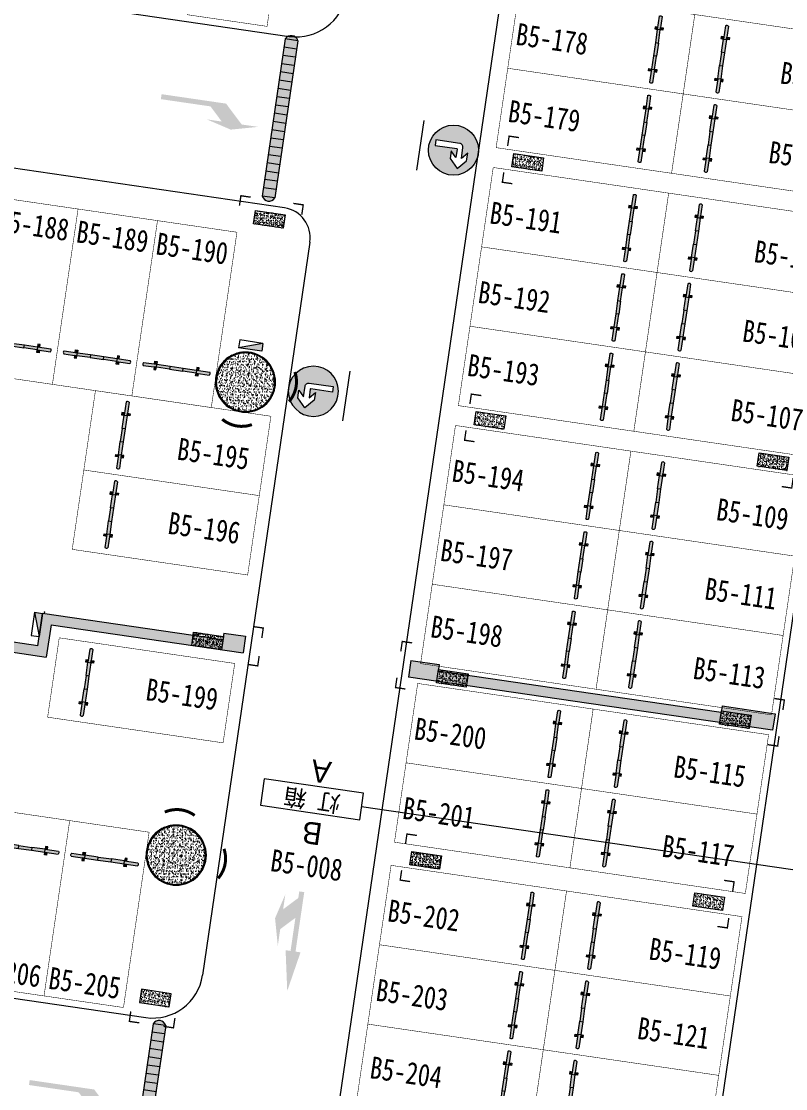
# Model space of a CAD drawing. Header units: inches. Extents: x -414268 to 632271, y -366004 to 318730.
# Drawn here: x -243262 to -220415, y 192931 to 224862 of the extents above; entities that cross this region are included whole.
import ezdxf

# ---------------------------------------------------------------- set-up
doc = ezdxf.new("R2010")
doc.units = ezdxf.units.IN
doc.header["$LTSCALE"] = 1200
doc.header["$MEASUREMENT"] = 0
doc.layers.get('0').update_dxf_attribs({"linetype": 'CONTINUOUS', "lineweight": 0})
for name, color, linetype, lineweight in [('$DDT_AUDIT_GENERATED__1E20', 7, 'CONTINUOUS', 0), ('$DDT_AUDIT_GENERATED__1E23', 7, 'CONTINUOUS', 0), ('0--PAI--', 7, 'CONTINUOUS', 0), ('0--PAI--BLACK', 7, 'CONTINUOUS', 0), ('0--PAI--BLUE', 5, 'CONTINUOUS', 0), ('0--PAI--HUANG', 40, 'CONTINUOUS', 0), ('0--弧型立面标', 7, 'CONTINUOUS', 0), ('0--挡车架', 7, 'CONTINUOUS', 0), ('0--灯箱编号', 3, 'CONTINUOUS', 0), ('0--立面标', 7, 'CONTINUOUS', 0), ('0--路缘线', 1, 'CONTINUOUS', 0), ('0--转弯箭头', 7, 'CONTINUOUS', 0), ('0－－直行转弯箭头', 7, 'CONTINUOUS', 0), ('0－－车位', 4, 'CONTINUOUS', 0), ('0－－车位号码', 7, 'CONTINUOUS', 0), ('7', 7, 'CONTINUOUS', 0), ('COL-GRID-UG-1_8A_200701111', 7, 'CONTINUOUS', 0), ('COL-GRID-UG-1_8A_200701112', 7, 'CONTINUOUS', 0), ('COL-GRID-UG-1_8A_200701113', 7, 'CONTINUOUS', 0), ('HATCH', 7, 'CONTINUOUS', 0), ('HY消火栓', 7, 'CONTINUOUS', 0), ('PUB_TEXT', 7, 'CONTINUOUS', 0), ('RF-WALL', 7, 'CONTINUOUS', 0)]:
    doc.layers.add(name, color=color, linetype=linetype, lineweight=lineweight)
doc.styles.add('-宋体', font='', dxfattribs={"width": 0.8})
doc.styles.add('-黑体', font='simhei.ttf', dxfattribs={"width": 0.8})
doc.styles.add('方正大黑', font='', dxfattribs={"width": 0.8})
doc.styles.get('-宋体').set_extended_font_data('SimSun')
doc.styles.get('方正大黑').set_extended_font_data('FZDaHei-B02S')

# ---------------------------------------------------------------- blocks, each defined once
blk = doc.blocks.new('$DDT_AUDIT_GENERATED__1DE2')
at = {"layer": 'COL-GRID-UG-1_8A_200701112'}
h = blk.add_hatch(dxfattribs=at)
h.set_pattern_fill('AR-CONC', color=251, scale=0.02, angle=8.3206, style=0)
h.set_pattern_definition([(50, (-65.09035, -5.26929), (0.14345204, -0.01255043), [0.015, -0.165]), (355, (-65.09035, -5.26929), (-0.02775027, 0.15043843), [0.012, -0.132]), (100.4514, (-65.0784, -5.27034), (0.11570188, 0.1378879), [0.01274804, -0.14022842]), (46.1842, (-65.09035, -5.2293), (0.2134482, -0.0331038), [0.0225, -0.2475]), (96.6356, (-65.07256, -5.23205), (0.18693254, 0.1948236), [0.01912206, -0.2103426]), (351.1842, (-65.09035, -5.2293), (0.1869324, 0.1948237), [0.018, -0.198]), (21, (-65.07035, -5.23929), (0.1193814, -0.08052378), [0.015, -0.165]), (326, (-65.07035, -5.23929), (0.04866307, 0.14503), [0.012, -0.132]), (71.4514, (-65.0604, -5.246), (0.16804453, 0.0645061), [0.01274804, -0.14022842]), (37.5, (-65.09035, -5.26929), (0.00243197, 0.06657877), [0, -0.1304, 0, -0.134, 0, -0.1325]), (7.5, (-65.09035, -5.26929), (0.05261391, 0.07888234), [0, -0.0764, 0, -0.1274, 0, -0.0505]), (327.5, (-65.13495, -5.26929), (0.106764487, -0.004510974), [0, -0.05, 0, -0.156, 0, -0.207]), (317.5, (-65.15495, -5.26929), (0.11663723, 0.020021), [0, -0.065, 0, -0.1036, 0, -0.147])])
h.paths.add_polyline_path([(0.45, -0.2), (-0.45, -0.2), (-0.45, 0.2), (0.45, 0.2)])
at = {"layer": 'COL-GRID-UG-1_8A_200701113'}
blk.add_lwpolyline([(0.45, -0.2), (-0.45, -0.2), (-0.45, 0.2), (0.45, 0.2)], close=True, dxfattribs=at)
blk = doc.blocks.new('$DDT_AUDIT_GENERATED__1DE0')
at = {"layer": '$DDT_AUDIT_GENERATED__1E20'}
h = blk.add_hatch(dxfattribs=at)
h.set_pattern_fill('STEEL', color=256, scale=0.5, style=0)
h.set_pattern_definition([(315, (21.45, -21.45), (-0.04419417, -0.04419417), []), (315, (21.45, -21.48125), (-0.04419417, -0.04419417), [])])
edge = h.paths.add_edge_path(flags=16)
edge.add_arc((0, 0), 0.875, 0, 360)
edge = h.paths.add_edge_path()
edge.add_arc((0, 0), 0.9, 0, 360)
h = blk.add_hatch(dxfattribs=at)
h.set_pattern_fill('AR-CONC', color=256, scale=0.025, style=0)
h.set_pattern_definition([(310, (21.45, -21.45), (0.17931505, 0.015688), [0.01875, -0.20625]), (5, (21.45, -21.45), (-0.0346878, -0.188048), [0.015, -0.165]), (259.5486, (21.46494, -21.4487), (0.1446273, -0.1723599), [0.015935, -0.1752855]), (313.8158, (21.45, -21.5), (0.2668103, 0.0413798), [0.028125, -0.309375]), (263.3644, (21.47223, -21.49655), (0.2336657, -0.2435295), [0.0239026, -0.2629282]), (8.8158, (21.45, -21.5), (0.2336655, -0.2435297), [0.0225, -0.2475]), (339, (21.475, -21.4875), (0.14922676, 0.1006547), [0.01875, -0.20625]), (34, (21.475, -21.4875), (0.0608288, -0.1812875), [0.015, -0.165]), (288.5486, (21.48744, -21.47911), (0.2100557, -0.0806326), [0.015935, -0.1752855]), (322.5, (21.45, -21.45), (0.00303996, -0.08322346), [0, -0.163, 0, -0.1675, 0, -0.165625]), (352.5, (21.45, -21.45), (0.06576738, -0.09860293), [0, -0.0955, 0, -0.15925, 0, -0.063125]), (32.5, (21.39425, -21.45), (0.13345561, 0.00563872), [0, -0.0625, 0, -0.195, 0, -0.25875]), (42.5, (21.36925, -21.45), (0.14579654, -0.02502625), [0, -0.08125, 0, -0.1295, 0, -0.18375])])
edge = h.paths.add_edge_path()
edge.add_arc((0, 0), 0.875, 0, 360)
at = {"layer": '$DDT_AUDIT_GENERATED__1E23'}
for radius in [0.9, 0.875]:
    blk.add_circle((0, 0), radius, dxfattribs=at)
blk = doc.blocks.new('HY')
for p, q in [((0, 0), (0.24, 0)), ((0, 0), (0.24, -0.7)), ((0, 0), (0, -0.7)), ((0.24, 0), (0.24, -0.7)), ((0, -0.7), (0.24, -0.7))]:
    blk.add_line(p, q)
blk.add_solid([(0, 0), (0.24, 0), (0.24, -0.7)])
blk = doc.blocks.new('A$C6F4820FC')
at = {"layer": '0--挡车架'}
h = blk.add_hatch(color=256, dxfattribs=at)
h.paths.add_polyline_path([(2018, 79, 0.395204), (2018, 169), (1617, 169), (1617, 79), (1684, 79)])
h.paths.add_polyline_path([(819, 169), (819, 79), (1217, 79), (1217, 169)])
h.paths.add_polyline_path([(418, 79), (418, 169), (351, 169), (18, 169, 0.395204), (18, 79)])
h = blk.add_hatch(color=256, dxfattribs=at)
h.paths.add_polyline_path([(1617, 169), (1684, 169), (1684, 249), (1617, 249)])
h.paths.add_polyline_path([(1639, 209, -1), (1663, 209, -1)], flags=16)
h.paths.add_polyline_path([(1617, 0), (1684, 0), (1684, 79), (1617, 79)])
h.paths.add_polyline_path([(1639, 40, -1), (1663, 40, -1)], flags=16)
h.paths.add_polyline_path([(351, 249), (351, 169), (418, 169), (418, 249)])
h.paths.add_polyline_path([(397, 209, 1), (372, 209, 1)], flags=16)
h.paths.add_polyline_path([(418, 79), (351, 79), (351, 0), (418, 0)])
h.paths.add_polyline_path([(372, 40, -1), (397, 40, -1)], flags=16)
h = blk.add_hatch(color=40, dxfattribs=at)
h.paths.add_polyline_path([(1217, 169), (1217, 79), (1617, 79), (1617, 169)])
h.paths.add_polyline_path([(819, 79), (819, 169), (418, 169), (418, 79)])
for p, q in [((18, 169), (418, 169)), ((18, 79), (418, 79)), ((819, 169), (1217, 169)), ((819, 79), (1217, 79)), ((1617, 169), (2018, 169)), ((1617, 79), (2018, 79))]:
    blk.add_line(p, q, dxfattribs=at)
for points in [[(418, 169), (351, 169), (351, 249), (418, 249)], [(418, 79), (351, 79), (351, 0), (418, 0)], [(1617, 169), (1684, 169), (1684, 249), (1617, 249)], [(1617, 79), (1684, 79), (1684, 0), (1617, 0)]]:
    blk.add_lwpolyline(points, close=True, dxfattribs=at)
at = {"layer": '0--挡车架', "color": 0}
for points in [[(819, 169), (819, 79), (418, 79), (418, 169)], [(1617, 169), (1617, 79), (1217, 79), (1217, 169)]]:
    blk.add_lwpolyline(points, close=True, dxfattribs=at)
at = {"layer": '0--挡车架'}
for centre in [(385, 209), (385, 40), (1651, 209), (1651, 40)]:
    blk.add_circle(centre, 12.1, dxfattribs=at)
for centre, start, end in [((66, 124), 136.8717, 223.1283), ((1970, 124), 316.8717, 43.1283)]:
    blk.add_arc(centre, 65.8, start, end, dxfattribs=at)
blk = doc.blocks.new('A$C001A7B1A')
at = {"layer": '0－－车位', "const_width": 15}
blk.add_lwpolyline([(2407, 5308), (7, 5308), (7, 7), (2407, 7)], close=True, dxfattribs=at)
at = {"layer": '0--挡车架'}
blk.add_blockref('A$C6F4820FC', (190, 883), dxfattribs=at)
blk = doc.blocks.new('A$C0C710915')
at = {"layer": '0--PAI--BLACK'}
h = blk.add_hatch(color=256, dxfattribs=at)
h.paths.add_polyline_path([(4875, 380), (4875, 0, 0.657895)])
h.paths.add_polyline_path([(4625, 380), (4375, 380), (4375, 0), (4625, 0)])
h.paths.add_polyline_path([(4125, 380), (3875, 380), (3875, 0), (4125, 0)])
h.paths.add_polyline_path([(3625, 380), (3375, 380), (3375, 0), (3625, 0)])
h.paths.add_polyline_path([(3125, 380), (2875, 380), (2875, 0), (3125, 0)])
h.paths.add_polyline_path([(2375, 0), (2625, 0), (2625, 380), (2375, 380)])
h.paths.add_polyline_path([(2125, 380), (1875, 380), (1875, 0), (2125, 0)])
h.paths.add_polyline_path([(1625, 380), (1375, 380), (1375, 0), (1625, 0)])
h.paths.add_polyline_path([(1125, 380), (875, 380), (875, 0), (1125, 0)])
h.paths.add_polyline_path([(625, 380), (375, 380), (375, 0), (625, 0)])
h.paths.add_polyline_path([(125, 380, 0.657895), (125, 0)])
at = {"layer": '0--PAI--HUANG'}
h = blk.add_hatch(color=40, dxfattribs=at)
h.paths.add_polyline_path([(4625, 0), (4875, 0), (4875, 380), (4625, 380)])
h.paths.add_polyline_path([(4375, 380), (4125, 380), (4125, 0), (4375, 0)])
h.paths.add_polyline_path([(3625, 0), (3875, 0), (3875, 380), (3625, 380)])
h.paths.add_polyline_path([(3125, 0), (3375, 0), (3375, 380), (3125, 380)])
h.paths.add_polyline_path([(2875, 380), (2625, 380), (2625, 0), (2875, 0)])
h.paths.add_polyline_path([(2375, 380), (2125, 380), (2125, 0), (2375, 0)])
h.paths.add_polyline_path([(1875, 380), (1625, 380), (1625, 0), (1875, 0)])
h.paths.add_polyline_path([(1375, 380), (1125, 380), (1125, 0), (1375, 0)])
h.paths.add_polyline_path([(875, 380), (625, 380), (625, 0), (875, 0)])
h.paths.add_polyline_path([(375, 380), (125, 380), (125, 0), (375, 0)])
for p, q in [((125, 380), (4875, 380)), ((125, 380), (125, 0)), ((375, 380), (375, 0)), ((625, 380), (625, 0)), ((875, 380), (875, 0)), ((1125, 380), (1125, 0)), ((1375, 380), (1375, 0)), ((1625, 380), (1625, 0)), ((1875, 380), (1875, 0)), ((2125, 380), (2125, 0)), ((2375, 380), (2375, 0)), ((2625, 380), (2625, 0)), ((2875, 380), (2875, 0)), ((3125, 380), (3125, 0)), ((3375, 380), (3375, 0)), ((3625, 380), (3625, 0)), ((3875, 380), (3875, 0)), ((4125, 380), (4125, 0)), ((4375, 380), (4375, 0)), ((4625, 380), (4625, 0)), ((4875, 380), (4875, 0)), ((125, 0), (4875, 0))]:
    blk.add_line(p, q)
for centre, start, end in [((207, 190), 113.3186, 246.6814), ((4793, 190), 293.3186, 66.6814)]:
    blk.add_arc(centre, 207, start, end)
blk = doc.blocks.new('A$C7C86658F')
at = {"lineweight": 0, "ltscale": 5}
blk.add_lwpolyline([(-6107, 112213), (-3107, 112213), (-3107, 113013), (-6107, 113013)], close=True, dxfattribs=at)
at = {"layer": 'PUB_TEXT', "style": '-宋体'}
blk.add_text('灯 箱', height=500, dxfattribs=at).set_placement((-5467, 112392))
blk = doc.blocks.new('A$C05C00BD5')
blk.add_blockref('A$C7C86658F', (15918, -1756))
at = {"color": 1, "style": '方正大黑'}
for s, p in [('B', (10869, 111531)), ('A', (10869, 109671))]:
    blk.add_text(s, height=662, dxfattribs=at).set_placement(p)
blk = doc.blocks.new('A$C50091FAB')
at = {"layer": '0--PAI--BLUE'}
h = blk.add_hatch(color=256, dxfattribs=at)
edge = h.paths.add_edge_path()
edge.add_arc((300, 400), 300, 0, 360)
edge = h.paths.add_edge_path(flags=16)
edge.add_line((312, 574), (384, 507))
edge.add_line((384, 507), (254, 507))
edge.add_arc((254, 463), 44, 90, 180)
edge.add_line((210, 463), (210, 174))
edge.add_line((210, 174), (276, 174))
edge.add_line((276, 174), (276, 436))
edge.add_arc((281, 436), 5, 90, 180, ccw=False)
edge.add_line((281, 441), (384, 441))
edge.add_line((384, 441), (312, 374))
edge.add_line((312, 374), (404, 374))
edge.add_line((404, 374), (512, 474))
edge.add_line((512, 474), (404, 574))
edge.add_line((404, 574), (312, 574))
at = {"layer": '0--PAI--'}
blk.add_lwpolyline([(312, 574), (384, 507), (254, 507, 0.414214), (210, 463), (210, 174), (276, 174), (276, 436, -0.414214), (281, 441), (384, 441), (312, 374), (404, 374), (512, 474), (404, 574)], format="xyb", close=True, dxfattribs=at)
blk.add_circle((300, 400), 300, dxfattribs=at)
at = {"layer": '7'}
blk.add_line((600, 0), (0, 0), dxfattribs=at)

msp = doc.modelspace()

# ---------------------------------------------------------------- hatches: boundary and pattern name
at = {"layer": '0--转弯箭头'}
for points in [[(-237002.7, 221622.1), (-236182.2, 221704.2), (-236676.9, 221776.6), (-237141.5, 222400.4), (-237735.2, 222487.2), (-239071, 222682.6), (-239092.7, 222534.1), (-237608.5, 222317.1), (-237270.6, 221863.4), (-237715.8, 221928.5)], [(-240944.5, 192127.5), (-240124, 192209.6), (-240618.8, 192282), (-241083.4, 192905.8), (-241677.1, 192992.6), (-243012.9, 193188), (-243034.6, 193039.6), (-241550.4, 192822.5), (-241212.4, 192368.8), (-241657.7, 192434)]]:
    msp.add_hatch(color=256, dxfattribs=at).paths.add_polyline_path(points)
at = {"layer": '0－－直行转弯箭头'}
msp.add_hatch(color=256, dxfattribs=at).paths.add_polyline_path([(-235595.6, 197209), (-235523.3, 197703.8), (-235069.6, 198041.7), (-235214.3, 197052.2), (-235362.7, 197073.9), (-235313.8, 195854), (-234917.5, 197008.8), (-235065.9, 197030.5), (-234805.4, 198811.6), (-234953.8, 198833.3), (-234982.8, 198635.4), (-235436.4, 198297.5), (-235371.3, 198742.7), (-235677.8, 198029.6)])
at = {"layer": 'HATCH'}
for points in [[(-242628.3, 207148.4), (-242769.4, 206183.2), (-245540, 206588.4), (-245583.4, 206291.5), (-242516, 205842.9), (-242374.8, 206808.2), (-236635.9, 205968.9), (-236563.5, 206463.6), (-237206.7, 206557.7), (-237235.6, 206359.8)], [(-220804.3, 203653.5), (-220731.9, 204148.2), (-222315.1, 204379.7), (-222344, 204181.8), (-226252.5, 204753.5), (-230804, 205419.1), (-230775.1, 205617), (-231616.2, 205740), (-231688.5, 205245.3), (-226295.9, 204456.6)]]:
    msp.add_hatch(color=256, dxfattribs=at).paths.add_polyline_path(points)

# ---------------------------------------------------------------- linework, layer by layer
at = {"color": 6}
msp.add_lwpolyline([(-233089.5, 201373), (-174907.5, 192863.8)], dxfattribs=at)
msp.add_point((-242571.6, 207190.1))
at = {"layer": '0--弧型立面标', "const_width": 90}
for points in [[(-235259.5, 213488.2, 0.2679492), (-235084.3, 214370.9, 0.2679492)], [(-236370.9, 212797.7, -0.2679492), (-237256.5, 212957.7, -0.2679492)], [(-238080.9, 201105.4, 0.2679492), (-238975.3, 201205.7, 0.2679492)], [(-237379.7, 199222.1, 0.2679492), (-237204.5, 200104.9, 0.2679492)]]:
    msp.add_lwpolyline(points, format="xyb", dxfattribs=at)
at = {"layer": '0--立面标', "const_width": 40}
for points in [[(-228384.9, 221384.2), (-228681.8, 221427.6), (-228725.2, 221130.8)], [(-228586.7, 220004.7), (-228883.5, 220048.1), (-228840.1, 220344.9)], [(-236402.3, 219600.9), (-236699.2, 219644.3), (-236742.6, 219347.5)], [(-235132.6, 219415.2), (-234835.7, 219371.8), (-234879.2, 219074.9)], [(-229513.7, 213666.3), (-229810.5, 213709.7), (-229853.9, 213412.9)], [(-229715.4, 212286.8), (-230012.3, 212330.2), (-229968.9, 212627)], [(-220529.8, 210943.4), (-220232.9, 210899.9), (-220189.5, 211196.8)], [(-236327.3, 206754.8), (-236030.4, 206711.4), (-236073.8, 206414.6)], [(-231578.8, 206266.9), (-231875.6, 206310.3), (-231919, 206013.4)], [(-236492.9, 205622.2), (-236196.1, 205578.8), (-236152.7, 205875.6)], [(-231780.5, 204887.3), (-232077.4, 204930.7), (-232034, 205227.6)], [(-220749.7, 204602.7), (-220452.8, 204559.3), (-220496.2, 204262.4)], [(-220951.4, 203223.1), (-220654.6, 203179.7), (-220611.2, 203476.5)], [(-231438.4, 200506.3), (-231735.2, 200549.7), (-231778.6, 200252.9)], [(-231640.1, 199126.8), (-231937, 199170.2), (-231893.5, 199467)], [(-222252.7, 199162.9), (-221955.8, 199119.5), (-221999.3, 198822.7)], [(-222454.4, 197783.4), (-222157.6, 197739.9), (-222114.2, 198036.8)], [(-239737, 194900.3), (-240033.8, 194943.7), (-239990.4, 195240.6)], [(-239011.3, 194794.2), (-238714.5, 194750.8), (-238671, 195047.6)]]:
    msp.add_lwpolyline(points, dxfattribs=at)
at = {"layer": '0--路缘线'}
for p, q in [((-235974.5, 177321.6), (-227769.3, 233424.8)), ((-216588.3, 231789.5), (-224793.5, 175686.4)), ((-248016.5, 226279.6), (-235252.3, 224412.8)), ((-235396.6, 219279.6), (-251722.9, 221667.4)), ((-234636.3, 218258.9), (-237843.9, 196326.6)), ((-252751.1, 196990.9), (-239545.2, 195059.5))]:
    msp.add_line(p, q, dxfattribs=at)
for centre, radius, start, end in [((-235035.2, 225897), 1500, 261.6794, 351.6794), ((-235526.8, 218389.1), 900, 351.6794, 81.6794), ((-239328.1, 196543.7), 1500, 261.6794, 351.6794)]:
    msp.add_arc(centre, radius, start, end, dxfattribs=at)
at = {"layer": 'RF-WALL'}
for p, q in [((-242769.4, 206183.2), (-242628.3, 207148.4)), ((-237235.6, 206359.8), (-242628.3, 207148.4)), ((-242374.8, 206808.2), (-242516, 205842.9)), ((-242374.8, 206808.2), (-236635.9, 205968.9)), ((-245583.4, 206291.5), (-242516, 205842.9)), ((-242769.4, 206183.2), (-245540, 206588.4)), ((-237206.7, 206557.7), (-237235.6, 206359.8)), ((-237206.7, 206557.7), (-236563.5, 206463.6)), ((-236563.5, 206463.6), (-236635.9, 205968.9)), ((-231616.2, 205740), (-231688.5, 205245.3)), ((-231616.2, 205740), (-230775.1, 205617)), ((-230775.1, 205617), (-230804, 205419.1)), ((-226252.5, 204753.5), (-230804, 205419.1)), ((-226295.9, 204456.6), (-231688.5, 205245.3)), ((-222344, 204181.8), (-226252.5, 204753.5)), ((-220804.3, 203653.5), (-226295.9, 204456.6)), ((-222315.1, 204379.7), (-222344, 204181.8)), ((-222315.1, 204379.7), (-220731.9, 204148.2)), ((-220731.9, 204148.2), (-220804.3, 203653.5))]:
    msp.add_line(p, q, dxfattribs=at)

# ---------------------------------------------------------------- block references
at = {"xscale": -1}
for p, rotation in [((-237530, 230312), 171.6793996836047), ((-223121.7, 225071.8), 81.6793996637859), ((-223469, 222697), 81.6793996637859), ((-223903.1, 219728.6), 81.67939968736816), ((-224250.5, 217353.9), 81.67939968736816), ((-224597.8, 214979.1), 81.67939968736816), ((-225031.9, 212010.7), 81.67939968736816), ((-225379.2, 209636), 81.67939968736816), ((-225726.5, 207261.2), 81.67939968736816), ((-226160.7, 204292.8), 81.67939968736816), ((-226508, 201918.1), 81.67939968736816), ((-244197.7, 201306), 171.6793996836047), ((-241823, 200958.7), 171.6793996836047), ((-226956.6, 198850.7), 81.67939968736816), ((-227303.9, 196476), 81.67939968736816), ((-227651.2, 194101.2), 81.67939968736816)]:
    msp.add_blockref('A$C001A7B1A', p, dxfattribs=dict(at, rotation=rotation))
for name, p, rotation in [('A$C001A7B1A', (-222789.2, 227448.7), 261.6793996873682), ('A$C001A7B1A', (-223136.5, 225073.9), 261.6793996873682), ('A$C0C710915', (-235354.8, 224460), 261.6793996840079), ('A$C001A7B1A', (-223483.9, 222699.2), 261.6793996873682), ('A$C001A7B1A', (-223918, 219730.8), 261.6793996873682), ('A$C001A7B1A', (-244716.5, 214343.3), 351.6793996836047), ('A$C001A7B1A', (-242341.8, 213996), 351.6793996836047), ('A$C001A7B1A', (-239967.1, 213648.7), 351.6793996836047), ('A$C001A7B1A', (-224265.3, 217356), 261.6793996873682), ('A$C001A7B1A', (-224612.6, 214981.3), 261.6793996873682), ('A$C001A7B1A', (-241053.3, 213822.7), 261.6793996873682), ('A$C001A7B1A', (-225046.7, 212012.9), 261.6793996873682), ('A$C001A7B1A', (-241400.6, 211448), 261.6793996873682), ('A$C001A7B1A', (-225394.1, 209638.2), 261.6793996873682), ('A$C001A7B1A', (-225741.4, 207263.4), 261.6793996873682), ('A$C001A7B1A', (-242135, 206427), 261.6793996873682), ('A$C001A7B1A', (-226175.5, 204295), 261.6793996873682), ('A$C05C00BD5', (-207339.9, 309643.9), 171.6793996838897), ('A$C001A7B1A', (-226522.8, 201920.3), 261.6793996873682), ('A$C001A7B1A', (-226971.4, 198852.9), 261.6793996873682), ('A$C001A7B1A', (-227318.7, 196478.2), 261.6793996873682), ('A$C0C710915', (-239304.2, 194995.4), 261.6793996840079), ('A$C001A7B1A', (-227666, 194103.4), 261.6793996873682)]:
    msp.add_blockref(name, p, dxfattribs=dict(rotation=rotation))
at = {"layer": '7', "yscale": 2.5, "zscale": 2.5}
for p, xscale, rotation in [((-231224.2, 221894.6), 2.499999999999107, 261.6793976268212), ((-233433.2, 214392.2), -2.499999999999109, 81.67939968399902)]:
    msp.add_blockref('A$C50091FAB', p, dxfattribs=dict(at, xscale=xscale, rotation=rotation))
at = {"layer": 'COL-GRID-UG-1_8A_200701111', "yscale": 1000.000000000002, "zscale": 1000}
for name, p, xscale, rotation in [('$DDT_AUDIT_GENERATED__1DE2', (-228123, 220641.4), 999.999999999988, 351.6793996836047), ('$DDT_AUDIT_GENERATED__1DE2', (-235850.3, 218941.7), 999.999999999988, 351.6793996836047), ('$DDT_AUDIT_GENERATED__1DE0', (-236563.1, 214068), -999.9999999999881, 171.6793996836047), ('$DDT_AUDIT_GENERATED__1DE2', (-229251.7, 212923.5), 999.999999999988, 351.6793996836047), ('$DDT_AUDIT_GENERATED__1DE2', (-220791.7, 211686.2), 999.999999999988, 351.6793996836047), ('$DDT_AUDIT_GENERATED__1DE2', (-237695.4, 206325.9), 999.999999999988, 351.6793996836047), ('$DDT_AUDIT_GENERATED__1DE2', (-230380.5, 205205.6), 999.999999999988, 351.6793996836047), ('$DDT_AUDIT_GENERATED__1DE2', (-221920.5, 203968.3), 999.999999999988, 351.6793996836047), ('$DDT_AUDIT_GENERATED__1DE0', (-238632.4, 199918.6), -999.9999999999881, 171.6793996836047), ('$DDT_AUDIT_GENERATED__1DE2', (-231176.4, 199763.5), 999.999999999988, 351.6793996836047), ('$DDT_AUDIT_GENERATED__1DE2', (-222716.4, 198526.2), 999.999999999988, 351.6793996836047), ('$DDT_AUDIT_GENERATED__1DE2', (-239258.2, 195639.6), -999.9999999999839, 171.6793996836047)]:
    msp.add_blockref(name, p, dxfattribs=dict(at, xscale=xscale, rotation=rotation))
at = {"layer": 'HY消火栓', "yscale": 1000.000000000002, "zscale": 1000}
for p, xscale, rotation in [((-236039.7, 215227.8), 999.999999999997, 261.6793996836614), ((-242865.7, 207183.2), 999.999999999988, 351.6793996836047)]:
    msp.add_blockref('HY', p, dxfattribs=dict(at, xscale=xscale, rotation=rotation))

# ---------------------------------------------------------------- texts
at = {"layer": '0--灯箱编号', "color": 3, "style": '-黑体', "width": 0.8}
msp.add_text('B5-008', height=660, rotation=351.6794, dxfattribs=at).set_placement((-235847.6, 199446.2))
at = {"layer": '0－－车位号码', "style": '-黑体', "width": 0.8}
for s, p in [('B5-178', (-228510.4, 224163.6)), ('B5-101', (-220606.9, 223007.7)), ('B5-179', (-228742.8, 221859.8)), ('B5-102', (-220954.2, 220632.9)), ('B5-191', (-229291.9, 218820.4)), ('B5-188', (-244024.2, 218601.5)), ('B5-189', (-241649.4, 218254.2)), ('B5-190', (-239272.1, 217895.3)), ('B5-103', (-221388.3, 217664.5)), ('B5-192', (-229639.2, 216445.7)), ('B5-105', (-221735.6, 215289.8)), ('B5-193', (-229961.6, 214261.6)), ('B5-107', (-222082.9, 212915.1)), ('B5-195', (-238635, 211754.6)), ('B5-194', (-230420.6, 211102.5)), ('B5-109', (-222517.1, 209946.6)), ('B5-196', (-238911.4, 209536.3)), ('B5-197', (-230767.9, 208727.8)), ('B5-111', (-222864.4, 207571.9)), ('B5-198', (-231060.4, 206440.9)), ('B5-113', (-223211.7, 205197.2)), ('B5-199', (-239572, 204558)), ('B5-200', (-231549.4, 203384.6)), ('B5-115', (-223794.8, 202250.5)), ('B5-201', (-231896.7, 201009.9)), ('B5-117', (-224142.1, 199875.8)), ('B5-202', (-232345.3, 197942.5)), ('B5-119', (-224530.3, 196799.6)), ('B5-206', (-244857, 196271.1)), ('B5-205', (-242482.3, 195923.8)), ('B5-203', (-232692.6, 195567.8)), ('B5-121', (-224877.6, 194424.8)), ('B5-204', (-232873.1, 193249.2))]:
    msp.add_text(s, height=660, rotation=351.6794, dxfattribs=at).set_placement(p)

doc.saveas('drawing.dxf')
